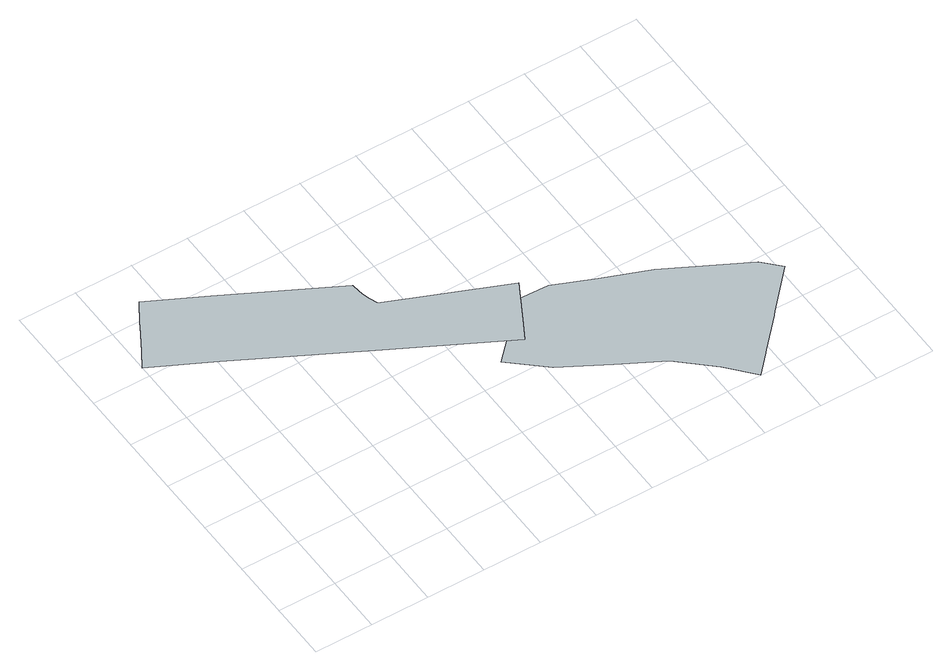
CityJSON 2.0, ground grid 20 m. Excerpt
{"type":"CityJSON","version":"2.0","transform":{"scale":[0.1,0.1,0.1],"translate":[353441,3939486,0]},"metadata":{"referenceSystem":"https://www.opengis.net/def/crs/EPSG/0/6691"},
"CityObjects":{
"object1":{"type":"GenericCityObject","attributes":{"prefecture":"14","disasterType":"1","areaType":"1","zoneNumber":"152-H26-00026","zoneName":"宮下本町1丁目1","status":"0"},"geometry":[{"type":"MultiSurface","lod":"1","boundaries":[[[0,1,2,3,4,5,6,7,8,9,10,11,12,13,14,15,16,17,18,19,20,21]]]}]},
"object2":{"type":"GenericCityObject","attributes":{"prefecture":"14","disasterType":"1","areaType":"1","zoneNumber":"152-H26-00026","zoneName":"宮下本町1丁目1","status":"0"},"geometry":[{"type":"MultiSurface","lod":"1","boundaries":[[[22,23,24,25,26,27,28,29,30,31,32,33,34,35,36,37,38,39,40,41,42,43]]]}]}
},
"vertices":[
[206,933,0],[636,706,0],[1012,507,0],[1053,580,0],[1060,594,0],[1087,643,0],[1095,657,0],[1123,706,0],[896,801,0],[728,871,0],[718,900,0],[710,927,0],[707,947,0],[705,968,0],[705,971,0],[331,1167,0],[139,1266,0],[93,1191,0],[87,1181,0],[53,1125,0],[35,1095,0],[1,1039,0],
[1022,367,0],[1179,278,0],[1325,197,0],[1439,93,0],[1520,2,0],[1581,68,0],[1588,76,0],[1684,179,0],[1695,192,0],[1819,326,0],[1764,385,0],[1491,530,0],[1331,591,0],[1191,649,0],[1053,654,0],[1001,577,0],[998,571,0],[992,563,0],[981,547,0],[976,540,0],[969,536,0],[904,470,0]
]}
